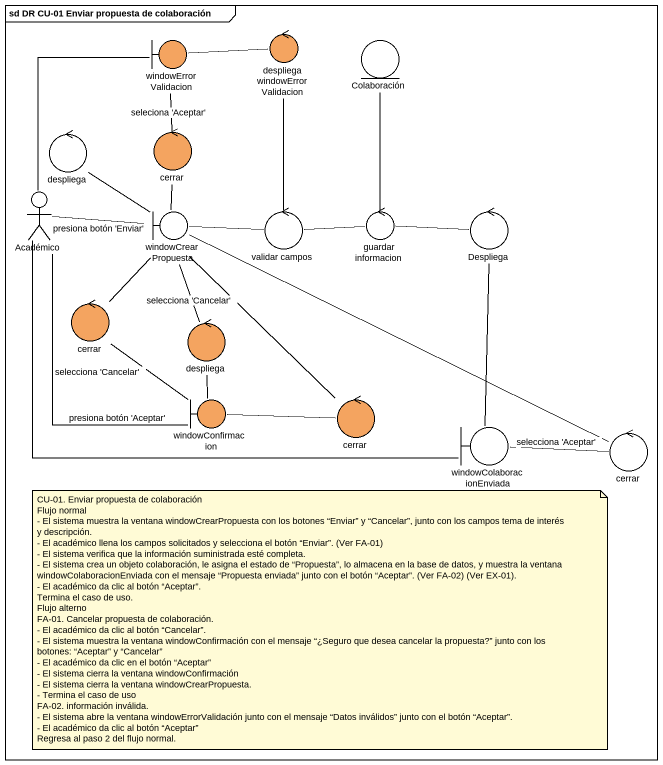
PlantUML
@startuml
mainframe sd DR CU-01 Enviar propuesta de colaboración
boundary windowErrorValidacion #F4A460
control "despliega windowErrorValidacion" as despliega #F4A460
entity Colaboración
control "despliega" as despliega_2
control cerrar #F4A460
actor Académico
boundary windowCrearPropuesta
control "validar campos" as validar_campos
control "guardar informacion" as guardar_informacion
control Despliega
control "cerrar" as cerrar_2 #F4A460
control "despliega" as despliega_3 #F4A460
boundary windowConfirmacion #F4A460
control "cerrar" as cerrar_3 #F4A460
boundary windowColaboracionEnviada
control "cerrar" as cerrar_4
windowErrorValidacion -- cerrar : seleciona 'Aceptar'
windowErrorValidacion -- Académico
despliega -left- windowErrorValidacion
cerrar -- windowCrearPropuesta
Académico -right- windowCrearPropuesta : presiona botón 'Enviar'
Académico -- windowConfirmacion : presiona botón 'Aceptar'
windowCrearPropuesta -up- despliega_2
windowCrearPropuesta -right- validar_campos
windowCrearPropuesta -- cerrar_2
windowCrearPropuesta -- despliega_3 : selecciona 'Cancelar'
validar_campos -up- despliega
validar_campos -right- guardar_informacion
guardar_informacion -up- Colaboración
guardar_informacion -right- Despliega
Despliega -- windowColaboracionEnviada
cerrar_2 -- windowConfirmacion : selecciona 'Cancelar'
despliega_3 -- windowConfirmacion
windowConfirmacion -right- cerrar_3
cerrar_3 -up- windowCrearPropuesta
windowColaboracionEnviada -left- Académico
windowColaboracionEnviada -right- cerrar_4 : selecciona 'Aceptar'
cerrar_4 -left- windowCrearPropuesta
note as N1
  CU-01. Enviar propuesta de colaboración
  Flujo normal
  - El sistema muestra la ventana windowCrearPropuesta con los botones “Enviar” y “Cancelar”, junto con los campos tema de interés y descripción.
  - El académico llena los campos solicitados y selecciona el botón “Enviar”. (Ver FA-01)
  - El sistema verifica que la información suministrada esté completa.
  - El sistema crea un objeto colaboración, le asigna el estado de “Propuesta”, lo almacena en la base de datos, y muestra la ventana windowColaboracionEnviada con el mensaje “Propuesta enviada” junto con el botón “Aceptar”. (Ver FA-02) (Ver EX-01).
  - El académico da clic al botón “Aceptar”.
  Termina el caso de uso.
  Flujo alterno
  FA-01. Cancelar propuesta de colaboración.
  - El académico da clic al botón “Cancelar”.
  - El sistema muestra la ventana windowConfirmación con el mensaje “¿Seguro que desea cancelar la propuesta?” junto con los botones: “Aceptar” y “Cancelar”
  - El académico da clic en el botón “Aceptar”
  - El sistema cierra la ventana windowConfirmación
  - El sistema cierra la ventana windowCrearPropuesta.
  - Termina el caso de uso
  FA-02. información inválida.
  - El sistema abre la ventana windowErrorValidación junto con el mensaje “Datos inválidos” junto con el botón “Aceptar”.
  - El académico da clic al botón “Aceptar”
  Regresa al paso 2 del flujo normal.
end note
@enduml
